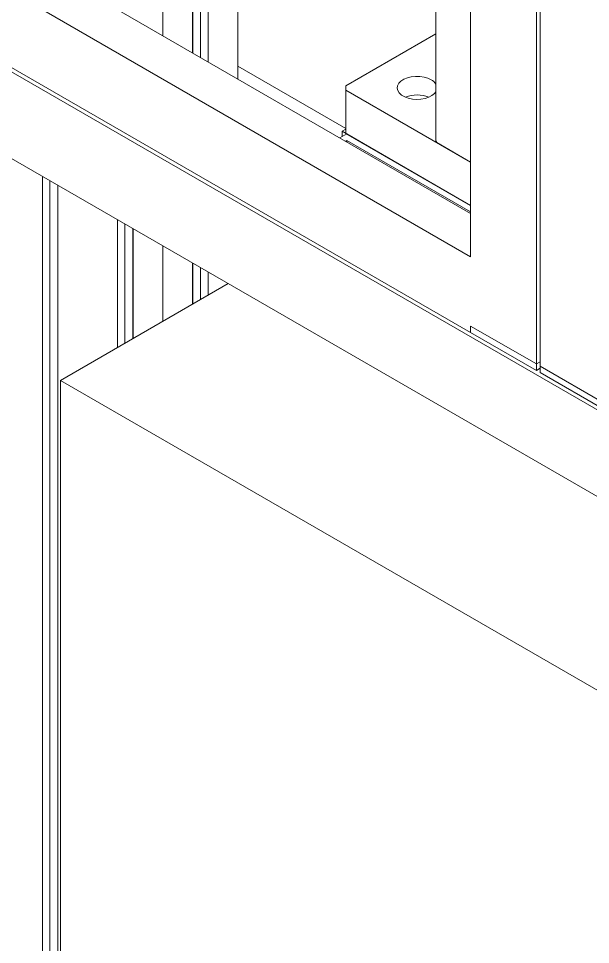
# Model space of a CAD drawing. Header units: millimetres. Extents: x 169 to 14583, y -399 to 10804.
# Drawn here: x 11190.9 to 11406.4, y 6817.2 to 7166.1 of the extents above; entities that cross this region are included whole.
import ezdxf

# ---------------------------------------------------------------- set-up
doc = ezdxf.new("R2010")
doc.units = ezdxf.units.MM
doc.header["$LTSCALE"] = 35

msp = doc.modelspace()

# ---------------------------------------------------------------- linework, layer by layer
at = {"color": 7, "linetype": 'Continuous', "lineweight": 18}
for p, q in [((10287.124, 7633.524), (11743.764, 6792.624)), ((11361.219, 7076.336), (11361.219, 7437.38)), ((11385.968, 7035.919), (11385.968, 7422.734)), ((11387.382, 7422.276), (11387.382, 7035.103)), ((11348.138, 7377.565), (11348.138, 7119.942)), ((11069.184, 7261.252), (11361.219, 7092.664)), ((11055.042, 7253.088), (11361.219, 7076.336)), ((11029.586, 7237.571), (11743.764, 6825.285)), ((11055.042, 7224.509), (11361.219, 7047.757)), ((11273.538, 7143.281), (11273.538, 7190.617)), ((11262.331, 7149.751), (11262.331, 7184.147)), ((11256.462, 7153.139), (11256.462, 7180.759)), ((11256.568, 7153.078), (11256.568, 7180.82)), ((11259.502, 7151.384), (11259.502, 7182.514)), ((11245.254, 7159.609), (11245.254, 7174.289)), ((11348.138, 7160.354), (11314.197, 7140.761)), ((11273.538, 7148.12), (11314.197, 7124.648)), ((11314.197, 7140.761), (11314.197, 7139.128)), ((11314.197, 7139.128), (11361.219, 7111.982)), ((11314.197, 7139.128), (11314.197, 7122.797)), ((11311.963, 7121.099), (11314.55, 7122.593)), ((11312.783, 7123.613), (11314.197, 7124.43)), ((11323.99, 7117.143), (11312.783, 7123.613)), ((11312.783, 7121.572), (11312.783, 7123.613)), ((11314.197, 7122.797), (11361.219, 7095.651)), ((11314.55, 7122.593), (11361.219, 7095.651)), ((11314.55, 7120.144), (11314.084, 7119.875)), ((11314.55, 7120.144), (11361.219, 7093.202)), ((11314.55, 7119.605), (11314.55, 7120.144)), ((11348.138, 7119.942), (11348.491, 7119.33)), ((11348.491, 7119.33), (11361.219, 7111.982)), ((11352.274, 7100.815), (11329.859, 7113.755)), ((11199.893, 6694.22), (11199.893, 7106.594)), ((11202.721, 6695.853), (11202.721, 7104.961)), ((11205.656, 6699.874), (11205.656, 7103.267)), ((11205.762, 6690.832), (11205.762, 7103.206)), ((11361.219, 7095.651), (11358.143, 7097.427)), ((11228.177, 7042.11), (11228.177, 7090.266)), ((11231.006, 7043.743), (11231.006, 7088.633)), ((11233.94, 7045.437), (11233.94, 7086.939)), ((11234.046, 7045.498), (11234.046, 7086.878)), ((11245.254, 7051.968), (11245.254, 7080.408)), ((11256.462, 7058.438), (11256.462, 7073.937)), ((11256.568, 7058.5), (11256.568, 7073.876)), ((11259.502, 7060.194), (11259.502, 7072.182)), ((11262.331, 7061.826), (11262.331, 7070.549)), ((11269.886, 7066.188), (11206.717, 7029.721)), ((11385.968, 7035.919), (11361.219, 7050.206)), ((11361.219, 7050.206), (11361.219, 7047.757)), ((11361.219, 7047.757), (11385.968, 7033.47)), ((11387.382, 7036.736), (11385.968, 7035.919)), ((11385.968, 7033.47), (11385.968, 7035.919)), ((11387.382, 7034.286), (11385.968, 7033.47)), ((11412.131, 7020.816), (11387.382, 7035.103)), ((11387.382, 7035.103), (11387.382, 7032.653)), ((11387.382, 7032.653), (11412.131, 7018.366)), ((11206.717, 7029.721), (11206.717, 6719.436)), ((11206.717, 7029.721), (11595.625, 6805.209))]:
    msp.add_line(p, q, dxfattribs=at)
at = {"color": 7, "linetype": 'Continuous', "lineweight": 18, "flags": 128}
msp.add_lwpolyline([(11346.37, 7143.006), (11345.106, 7143.592), (11343.653, 7144.008), (11342.079, 7144.234), (11340.458, 7144.26), (11338.865, 7144.083), (11337.376, 7143.713), (11336.058, 7143.167), (11334.975, 7142.47), (11334.177, 7141.655), (11333.701, 7140.76), (11333.57, 7139.827), (11333.789, 7138.899), (11334.348, 7138.021), (11335.221, 7137.232), (11336.368, 7136.57), (11337.735, 7136.065), (11339.257, 7135.743), (11340.864, 7135.616), (11342.48, 7135.692), (11344.031, 7135.967), (11345.442, 7136.428), (11346.649, 7137.053), (11347.596, 7137.813), (11348.138, 7138.501)], dxfattribs=at)
at = {"color": 7, "linetype": 'Continuous', "lineweight": 18}
for centre, radius, start, end in [((11344.224, 7138.887), 4.644, 32.57359, 62.48092), ((11341.067, 7125.359), 11.912, 68.38296, 111.61704)]:
    msp.add_arc(centre, radius, start, end, dxfattribs=at)

doc.saveas('drawing.dxf')
